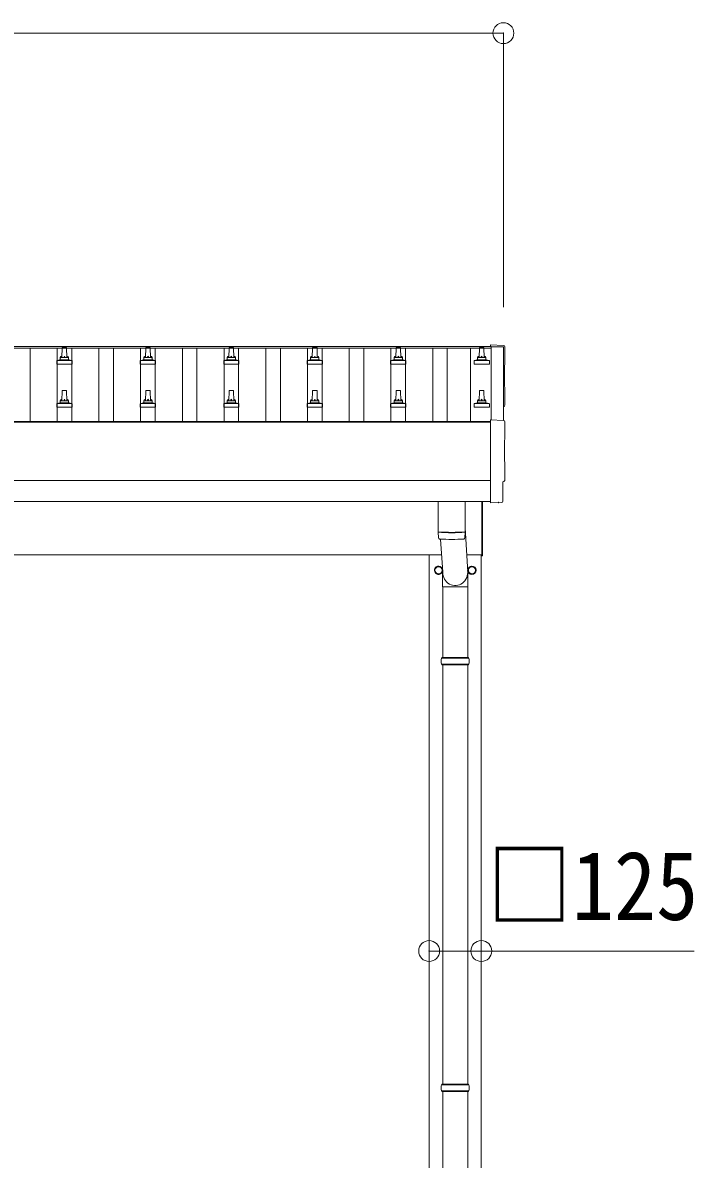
# Model space of a CAD drawing. Units: millimetres at full size, sheet at 1:50; details may follow other scales. Extents: x -14053 to 14053, y -9700 to 9700.
# Drawn here: x -2911 to -1301, y -2898 to -174 of the extents above; entities that cross this region are included whole.
import ezdxf
from ezdxf.enums import TextEntityAlignment as Align

# ---------------------------------------------------------------- set-up
doc = ezdxf.new("R2010")
doc.units = ezdxf.units.MM
doc.header["$LTSCALE"] = 50
doc.header["$PDMODE"] = 32
doc.header["$PDSIZE"] = 50
for name, color, linetype, lineweight in [('0-1_Defpoints', 4, 'Continuous', 9), ('0-2_TEXT1', 7, 'Continuous', 9), ('0-3_SHAPE', 5, 'Continuous', 5), ('0-6_PARTS1', 6, 'Continuous', 9)]:
    doc.layers.add(name, color=color, linetype=linetype, lineweight=lineweight)
doc.styles.add('ＭＳ ゴシック', font='')
doc.styles.get('ＭＳ ゴシック').set_extended_font_data('MS Gothic')

msp = doc.modelspace()

# ---------------------------------------------------------------- linework, layer by layer
at = {"layer": '0-1_Defpoints'}
for p, q in [((-6633.79, -950.43), (-1787.79, -950.43)), ((-1787.79, -950.43), (-1787.79, -954.02)), ((-1787.79, -951.4), (-1787.79, -1125.92)), ((-1758.79, -951.4), (-1787.79, -951.4)), ((-1758.79, -1127.44), (-1758.79, -951.4)), ((-6633.79, -954.02), (-1787.79, -954.02)), ((-6631.79, -1130.04), (-1789.79, -1130.04)), ((-6631.79, -1131.93), (-1789.79, -1131.93)), ((-1789.79, -1271.82), (-6631.79, -1271.82)), ((-6631.79, -1321.64), (-1789.79, -1321.64)), ((-1810.79, -1452.05), (-1810.79, -1321.74)), ((-1808.79, -1321.74), (-1808.79, -1452.05)), ((-1789.79, -1323.67), (-1789.79, -1324.67)), ((-1770.16, -1324.67), (-1763.24, -1324.31)), ((-6610.79, -1449.55), (-1907.55, -1449.55)), ((-1936.79, -4449.55), (-1936.79, -1449.55)), ((-1847.44, -1449.55), (-1810.79, -1449.55)), ((-1811.79, -1449.55), (-1811.79, -4449.55)), ((-1810.79, -1452.05), (-1808.79, -1452.05)), ((-1922.88, -1486.3), (-1922.78, -1486.3)), ((-1922.88, -1486.8), (-1922.78, -1486.8)), ((-1842.88, -1486.3), (-1842.78, -1486.3)), ((-1842.88, -1486.8), (-1842.78, -1486.8))]:
    msp.add_line(p, q, dxfattribs=at)
for points in [[(-1758.22, -948.03), (-1789.79, -946.38), (-1789.79, -950.43)], [(-1758.22, -1127.47), (-1789.79, -1125.82), (-1789.79, -1323.67)], [(-1760.4, -1321.32), (-1760.4, -1274.29), (-1759.8, -1274.29)], [(-1770.9, -1324.4), (-1771.56, -1323.77), (-1789.79, -1324.67)]]:
    msp.add_lwpolyline(points, dxfattribs=at)
for points in [[(-1914.29, -1476.73), (-1905.79, -1481.64), (-1905.79, -1491.46), (-1914.29, -1496.36), (-1922.79, -1491.46), (-1922.79, -1481.64)], [(-1834.29, -1476.73), (-1825.79, -1481.64), (-1825.79, -1491.46), (-1834.29, -1496.36), (-1842.79, -1491.46), (-1842.79, -1481.64)]]:
    msp.add_lwpolyline(points, close=True, dxfattribs=at)
for centre, radius in [((-1914.29, -1486.55), 8.5), ((-1834.29, -1486.55), 10), ((-1834.29, -1486.55), 8.5)]:
    msp.add_circle(centre, radius, dxfattribs=at)
for centre, radius, start, end in [((-1914.29, -1486.55), 10, 29.36839, 337.68007), ((-1914.29, -1486.55), 8.6, 171.25399, 178.33419), ((-1914.29, -1486.55), 8.6, 181.66581, 188.74601), ((-1914.29, -1486.55), 8.6, 111.25399, 128.74601), ((-1914.29, -1486.55), 8.6, 231.25399, 248.74601), ((-1914.29, -1486.55), 8.6, 51.25399, 68.74601), ((-1914.29, -1486.55), 8.6, 291.25399, 308.74601), ((-1914.29, -1486.55), 8.6, 351.25399, 8.74601), ((-1834.29, -1486.55), 8.6, 171.25399, 178.33419), ((-1834.29, -1486.55), 8.6, 181.66581, 188.74601), ((-1834.29, -1486.55), 8.6, 111.25399, 128.74601), ((-1834.29, -1486.55), 8.6, 231.25399, 248.74601), ((-1834.29, -1486.55), 8.6, 51.25399, 68.74601), ((-1834.29, -1486.55), 8.6, 291.25399, 308.74601), ((-1834.29, -1486.55), 8.6, 351.25399, 8.74601)]:
    msp.add_arc(centre, radius, start, end, dxfattribs=at)
for centre, major_axis, ratio, start_param, end_param in [((-1758.37, -951.03), (3, 0), 0.99863, 6.2683889, 7.8016218), ((3007.49, -1021.46), (-4763.38, 0), 0.99863, 6.2683889, 6.2976778), ((-1759.8, -1090.46), (4.41, 0), 0.99863, 4.9411535, 6.2976778), ((-1758.37, -1130.46), (3, 0), 0.99863, 6.2683889, 7.8016218), ((3007.49, -1200.89), (-4763.38, 0), 0.99863, 6.2683889, 6.2976778), ((-1759.8, -1269.89), (4.41, 0), 0.99863, 4.712389, 6.2976778), ((-1770.21, -1323.67), (0.727, -0.69), 0.9974, 4.712389, 5.5252311), ((-1763.4, -1321.31), (2.18, -2.07), 0.9974, 5.5252311, 7.0411395)]:
    msp.add_ellipse(centre, major_axis=major_axis, ratio=ratio, start_param=start_param, end_param=end_param, dxfattribs=at)
at = {"layer": '0-2_TEXT1'}
for p, q in [((-1914.79, -1321.64), (-1914.79, -1394.7)), ((-1850.79, -1321.64), (-1850.79, -1394.7)), ((-1850.79, -1385.12), (-1844.23, -1491.59)), ((-1914.82, -1395.7), (-1914.59, -1408.68)), ((-1910.31, -1394.98), (-1910.3, -1395.98)), ((-1909.25, -1411.97), (-1904.35, -1491.59)), ((-1855.26, -1394.98), (-1855.28, -1395.98)), ((-1850.99, -1408.68), (-1850.76, -1395.7)), ((-1904.44, -1526.25), (-1904.44, -1491.59)), ((-1844.14, -1526.25), (-1844.14, -1491.59)), ((-1904.44, -1526.25), (-1874.29, -1526.25)), ((-1904.29, -1526.25), (-1904.29, -1695.55)), ((-1844.14, -1526.25), (-1874.29, -1526.25)), ((-1844.29, -1526.25), (-1844.29, -1695.55)), ((-1907.29, -1697.55), (-1841.29, -1697.55)), ((-1907.29, -1711.55), (-1841.29, -1711.55)), ((-1906.29, -1695.55), (-1842.29, -1695.55)), ((-1906.29, -1695.55), (-1906.29, -1697.55)), ((-1906.29, -1713.55), (-1906.29, -1711.55)), ((-1906.29, -1713.55), (-1842.29, -1713.55)), ((-1904.29, -1713.55), (-1904.29, -2718.05)), ((-1844.29, -1713.55), (-1844.29, -2718.05)), ((-1842.29, -1695.55), (-1842.29, -1697.55)), ((-1842.29, -1713.55), (-1842.29, -1711.55)), ((-1907.29, -2720.04), (-1841.29, -2720.04)), ((-1906.29, -2718.04), (-1842.29, -2718.04)), ((-1906.29, -2718.04), (-1906.29, -2720.04)), ((-1842.29, -2718.04), (-1842.29, -2720.04)), ((-1907.29, -2734.04), (-1841.29, -2734.04)), ((-1906.29, -2736.04), (-1906.29, -2734.04)), ((-1906.29, -2736.04), (-1842.29, -2736.04)), ((-1904.29, -2736.04), (-1904.29, -3740.55)), ((-1844.29, -2736.04), (-1844.29, -3740.55)), ((-1842.29, -2736.04), (-1842.29, -2734.04))]:
    msp.add_line(p, q, dxfattribs=at)
for centre, radius, start, end in [((-1882.79, -914.97), 480.8, 266.18381, 273.81619), ((-1882.79, -915.97), 480.8, 266.18381, 273.81619), ((-1911.17, -1408.45), 3.43, 183.90213, 262.99006), ((-1882.78, -892.98), 519.67, 266.82198, 273.17643), ((-1854.41, -1408.45), 3.43, 277.08355, 356.08693), ((-1858.54, -1704.55), 49.25, 171.82876, 180.00002), ((-1858.54, -1704.55), 49.25, 180.00002, 188.17127), ((-1890.04, -1704.55), 49.25, 359.99998, 8.17124), ((-1890.04, -1704.55), 49.25, 351.82873, 359.99998), ((-1858.54, -2727.04), 49.25, 171.82876, 180.00002), ((-1890.04, -2727.04), 49.25, 359.99998, 8.17124), ((-1858.54, -2727.04), 49.25, 180.00002, 188.17127), ((-1890.04, -2727.04), 49.25, 351.82873, 359.99998)]:
    msp.add_arc(centre, radius, start, end, dxfattribs=at)
msp.add_ellipse((-1874.29, -1491.59), major_axis=(0, -31.56), ratio=0.952301, start_param=4.712389, end_param=7.9831455, dxfattribs=at)
at = {"layer": '0-3_SHAPE'}
for p, q in [((-2815.06, -952.45), (-2806.51, -952.45)), ((-2615.06, -952.45), (-2606.51, -952.45)), ((-2415.06, -952.45), (-2406.51, -952.45)), ((-2215.06, -952.45), (-2206.51, -952.45)), ((-2015.06, -952.45), (-2006.51, -952.45)), ((-1815.06, -952.45), (-1806.51, -952.45)), ((-2820.79, -981.17), (-2820.79, -976.95)), ((-2819.79, -976.95), (-2801.79, -976.95)), ((-2816.79, -976.95), (-2816.06, -953.43)), ((-2805.51, -953.43), (-2804.79, -976.95)), ((-2800.79, -981.17), (-2800.79, -976.95)), ((-2620.79, -981.17), (-2620.79, -976.95)), ((-2619.79, -976.95), (-2601.79, -976.95)), ((-2616.79, -976.95), (-2616.06, -953.43)), ((-2605.51, -953.43), (-2604.79, -976.95)), ((-2600.79, -981.17), (-2600.79, -976.95)), ((-2420.79, -981.17), (-2420.79, -976.95)), ((-2419.79, -976.95), (-2401.79, -976.95)), ((-2416.79, -976.95), (-2416.06, -953.43)), ((-2405.51, -953.43), (-2404.79, -976.95)), ((-2400.79, -981.17), (-2400.79, -976.95)), ((-2220.79, -981.17), (-2220.79, -976.95)), ((-2219.79, -976.95), (-2201.79, -976.95)), ((-2216.79, -976.95), (-2216.06, -953.43)), ((-2205.51, -953.43), (-2204.79, -976.95)), ((-2200.79, -981.17), (-2200.79, -976.95)), ((-2020.79, -981.17), (-2020.79, -976.95)), ((-2019.79, -976.95), (-2001.79, -976.95)), ((-2016.79, -976.95), (-2016.06, -953.43)), ((-2005.51, -953.43), (-2004.79, -976.95)), ((-2000.79, -981.17), (-2000.79, -976.95)), ((-1820.79, -981.17), (-1820.79, -976.95)), ((-1819.79, -976.95), (-1801.79, -976.95)), ((-1816.79, -976.95), (-1816.06, -953.43)), ((-1805.51, -953.43), (-1804.79, -976.95)), ((-1800.79, -981.17), (-1800.79, -976.95)), ((-2829.04, -992.45), (-2829.04, -984.74)), ((-2792.54, -992.45), (-2829.04, -992.45)), ((-2828.66, -983.95), (-2792.92, -983.95)), ((-2828.27, -983.77), (-2821.55, -982.14)), ((-2821.17, -981.95), (-2800.41, -981.95)), ((-2793.3, -983.77), (-2800.02, -982.14)), ((-2792.54, -992.45), (-2792.54, -984.74)), ((-2629.04, -992.45), (-2629.04, -984.74)), ((-2592.54, -992.45), (-2629.04, -992.45)), ((-2628.66, -983.95), (-2592.92, -983.95)), ((-2628.27, -983.77), (-2621.55, -982.14)), ((-2621.17, -981.95), (-2600.41, -981.95)), ((-2593.3, -983.77), (-2600.02, -982.14)), ((-2592.54, -992.45), (-2592.54, -984.74)), ((-2429.04, -992.45), (-2429.04, -984.74)), ((-2392.54, -992.45), (-2429.04, -992.45)), ((-2428.66, -983.95), (-2392.92, -983.95)), ((-2428.27, -983.77), (-2421.55, -982.14)), ((-2421.17, -981.95), (-2400.41, -981.95)), ((-2393.3, -983.77), (-2400.02, -982.14)), ((-2392.54, -992.45), (-2392.54, -984.74)), ((-2229.04, -992.45), (-2229.04, -984.74)), ((-2192.54, -992.45), (-2229.04, -992.45)), ((-2228.66, -983.95), (-2192.92, -983.95)), ((-2228.27, -983.77), (-2221.55, -982.14)), ((-2221.17, -981.95), (-2200.41, -981.95)), ((-2193.3, -983.77), (-2200.02, -982.14)), ((-2192.54, -992.45), (-2192.54, -984.74)), ((-2029.04, -992.45), (-2029.04, -984.74)), ((-1992.54, -992.45), (-2029.04, -992.45)), ((-2028.66, -983.95), (-1992.92, -983.95)), ((-2028.27, -983.77), (-2021.55, -982.14)), ((-2021.17, -981.95), (-2000.41, -981.95)), ((-1993.3, -983.77), (-2000.02, -982.14)), ((-1992.54, -992.45), (-1992.54, -984.74)), ((-1829.04, -992.45), (-1829.04, -984.74)), ((-1792.54, -992.45), (-1829.04, -992.45)), ((-1828.66, -983.95), (-1792.92, -983.95)), ((-1828.27, -983.77), (-1821.55, -982.14)), ((-1821.17, -981.95), (-1800.41, -981.95)), ((-1793.3, -983.77), (-1800.02, -982.14)), ((-1792.54, -992.45), (-1792.54, -984.74)), ((-2816.79, -1080.29), (-2816.06, -1056.76)), ((-2815.06, -1055.79), (-2806.51, -1055.79)), ((-2805.51, -1056.76), (-2804.79, -1080.29)), ((-2616.79, -1080.29), (-2616.06, -1056.76)), ((-2615.06, -1055.79), (-2606.51, -1055.79)), ((-2605.51, -1056.76), (-2604.79, -1080.29)), ((-2416.79, -1080.29), (-2416.06, -1056.76)), ((-2415.06, -1055.79), (-2406.51, -1055.79)), ((-2405.51, -1056.76), (-2404.79, -1080.29)), ((-2216.79, -1080.29), (-2216.06, -1056.76)), ((-2215.06, -1055.79), (-2206.51, -1055.79)), ((-2205.51, -1056.76), (-2204.79, -1080.29)), ((-2016.79, -1080.29), (-2016.06, -1056.76)), ((-2015.06, -1055.79), (-2006.51, -1055.79)), ((-2005.51, -1056.76), (-2004.79, -1080.29)), ((-1816.79, -1080.29), (-1816.06, -1056.76)), ((-1815.06, -1055.79), (-1806.51, -1055.79)), ((-1805.51, -1056.76), (-1804.79, -1080.29)), ((-2829.04, -1095.79), (-2829.04, -1088.07)), ((-2828.66, -1087.29), (-2792.92, -1087.29)), ((-2828.27, -1087.1), (-2821.55, -1085.47)), ((-2821.17, -1085.29), (-2800.41, -1085.29)), ((-2820.79, -1084.5), (-2820.79, -1080.29)), ((-2819.79, -1080.29), (-2801.79, -1080.29)), ((-2800.79, -1084.5), (-2800.79, -1080.29)), ((-2793.3, -1087.1), (-2800.02, -1085.47)), ((-2792.54, -1095.79), (-2792.54, -1088.07)), ((-2629.04, -1095.79), (-2629.04, -1088.07)), ((-2628.66, -1087.29), (-2592.92, -1087.29)), ((-2628.27, -1087.1), (-2621.55, -1085.47)), ((-2621.17, -1085.29), (-2600.41, -1085.29)), ((-2620.79, -1084.5), (-2620.79, -1080.29)), ((-2619.79, -1080.29), (-2601.79, -1080.29)), ((-2600.79, -1084.5), (-2600.79, -1080.29)), ((-2593.3, -1087.1), (-2600.02, -1085.47)), ((-2592.54, -1095.79), (-2592.54, -1088.07)), ((-2429.04, -1095.79), (-2429.04, -1088.07)), ((-2428.66, -1087.29), (-2392.92, -1087.29)), ((-2428.27, -1087.1), (-2421.55, -1085.47)), ((-2421.17, -1085.29), (-2400.41, -1085.29)), ((-2420.79, -1084.5), (-2420.79, -1080.29)), ((-2419.79, -1080.29), (-2401.79, -1080.29)), ((-2400.79, -1084.5), (-2400.79, -1080.29)), ((-2393.3, -1087.1), (-2400.02, -1085.47)), ((-2392.54, -1095.79), (-2392.54, -1088.07)), ((-2229.04, -1095.79), (-2229.04, -1088.07)), ((-2228.66, -1087.29), (-2192.92, -1087.29)), ((-2228.27, -1087.1), (-2221.55, -1085.47)), ((-2221.17, -1085.29), (-2200.41, -1085.29)), ((-2220.79, -1084.5), (-2220.79, -1080.29)), ((-2219.79, -1080.29), (-2201.79, -1080.29)), ((-2200.79, -1084.5), (-2200.79, -1080.29)), ((-2193.3, -1087.1), (-2200.02, -1085.47)), ((-2192.54, -1095.79), (-2192.54, -1088.07)), ((-2029.04, -1095.79), (-2029.04, -1088.07)), ((-2028.66, -1087.29), (-1992.92, -1087.29)), ((-2028.27, -1087.1), (-2021.55, -1085.47)), ((-2021.17, -1085.29), (-2000.41, -1085.29)), ((-2020.79, -1084.5), (-2020.79, -1080.29)), ((-2019.79, -1080.29), (-2001.79, -1080.29)), ((-2000.79, -1084.5), (-2000.79, -1080.29)), ((-1993.3, -1087.1), (-2000.02, -1085.47)), ((-1992.54, -1095.79), (-1992.54, -1088.07)), ((-1829.04, -1095.79), (-1829.04, -1088.07)), ((-1828.66, -1087.29), (-1792.92, -1087.29)), ((-1828.27, -1087.1), (-1821.55, -1085.47)), ((-1821.17, -1085.29), (-1800.41, -1085.29)), ((-1820.79, -1084.5), (-1820.79, -1080.29)), ((-1819.79, -1080.29), (-1801.79, -1080.29)), ((-1800.79, -1084.5), (-1800.79, -1080.29)), ((-1793.3, -1087.1), (-1800.02, -1085.47)), ((-1792.54, -1095.79), (-1792.54, -1088.07)), ((-2792.54, -1095.79), (-2829.04, -1095.79)), ((-2592.54, -1095.79), (-2629.04, -1095.79)), ((-2392.54, -1095.79), (-2429.04, -1095.79)), ((-2192.54, -1095.79), (-2229.04, -1095.79)), ((-1992.54, -1095.79), (-2029.04, -1095.79)), ((-1792.54, -1095.79), (-1829.04, -1095.79))]:
    msp.add_line(p, q, dxfattribs=at)
at = {"layer": '0-3_SHAPE', "color": 4, "lineweight": 9}
for p, q in [((-2893.29, -1130.04), (-2893.29, -954.02)), ((-2828.29, -1130.04), (-2828.29, -954.02)), ((-2793.29, -1130.04), (-2793.29, -954.02)), ((-2728.29, -1130.04), (-2728.29, -954.02)), ((-2693.29, -1130.04), (-2693.29, -954.02)), ((-2628.29, -1130.04), (-2628.29, -954.02)), ((-2593.29, -1130.04), (-2593.29, -954.02)), ((-2528.29, -1130.04), (-2528.29, -954.02)), ((-2493.29, -1130.04), (-2493.29, -954.02)), ((-2428.29, -1130.04), (-2428.29, -954.02)), ((-2393.29, -1130.04), (-2393.29, -954.02)), ((-2328.29, -1130.04), (-2328.29, -954.02)), ((-2293.29, -1130.04), (-2293.29, -954.02)), ((-2228.29, -1130.04), (-2228.29, -954.02)), ((-2193.29, -1130.04), (-2193.29, -954.02)), ((-2128.29, -1130.04), (-2128.29, -954.02)), ((-2093.29, -1130.04), (-2093.29, -954.02)), ((-2028.29, -1130.04), (-2028.29, -954.02)), ((-1993.29, -1130.04), (-1993.29, -954.02)), ((-1928.29, -1130.04), (-1928.29, -954.02)), ((-1893.29, -1130.04), (-1893.29, -954.02)), ((-1837.29, -954.02), (-1837.29, -1130.04))]:
    msp.add_line(p, q, dxfattribs=at)
at = {"layer": '0-3_SHAPE'}
for centre, radius, start, end in [((-2815.06, -953.45), 1, 90, 178.60509), ((-2806.51, -953.45), 1, 1.39491, 90), ((-2615.06, -953.45), 1, 90, 178.60509), ((-2606.51, -953.45), 1, 1.39491, 90), ((-2415.06, -953.45), 1, 90, 178.60509), ((-2406.51, -953.45), 1, 1.39491, 90), ((-2215.06, -953.45), 1, 90, 178.60509), ((-2206.51, -953.45), 1, 1.39491, 90), ((-2015.06, -953.45), 1, 90, 178.60509), ((-2006.51, -953.45), 1, 1.39491, 90), ((-1815.06, -953.45), 1, 90, 178.60509), ((-1806.51, -953.45), 1, 1.39491, 90), ((-2816.7, -977.59), 4.13, 90, 171.17633), ((-2819.79, -977.95), 1, 90, 180), ((-2807.45, -976.95), 4.83, 133.60282, 180), ((-2814.12, -976.95), 4.83, 0, 46.39718), ((-2804.87, -977.59), 4.13, 8.82367, 90), ((-2801.79, -977.95), 1, 0, 90), ((-2616.7, -977.59), 4.13, 90, 171.17633), ((-2619.79, -977.95), 1, 90, 180), ((-2607.45, -976.95), 4.83, 133.60282, 180), ((-2614.12, -976.95), 4.83, 0, 46.39718), ((-2604.87, -977.59), 4.13, 8.82367, 90), ((-2601.79, -977.95), 1, 0, 90), ((-2416.7, -977.59), 4.13, 90, 171.17633), ((-2419.79, -977.95), 1, 90, 180), ((-2407.45, -976.95), 4.83, 133.60282, 180), ((-2414.12, -976.95), 4.83, 0, 46.39718), ((-2404.87, -977.59), 4.13, 8.82367, 90), ((-2401.79, -977.95), 1, 0, 90), ((-2216.7, -977.59), 4.13, 90, 171.17633), ((-2219.79, -977.95), 1, 90, 180), ((-2207.45, -976.95), 4.83, 133.60282, 180), ((-2214.12, -976.95), 4.83, 0, 46.39718), ((-2204.87, -977.59), 4.13, 8.82367, 90), ((-2201.79, -977.95), 1, 0, 90), ((-2016.7, -977.59), 4.13, 90, 171.17633), ((-2019.79, -977.95), 1, 90, 180), ((-2007.45, -976.95), 4.83, 133.60282, 180), ((-2014.12, -976.95), 4.83, 0, 46.39718), ((-2004.87, -977.59), 4.13, 8.82367, 90), ((-2001.79, -977.95), 1, 0, 90), ((-1816.7, -977.59), 4.13, 90, 171.17633), ((-1819.79, -977.95), 1, 90, 180), ((-1807.45, -976.95), 4.83, 133.60282, 180), ((-1814.12, -976.95), 4.83, 0, 46.39718), ((-1804.87, -977.59), 4.13, 8.82367, 90), ((-1801.79, -977.95), 1, 0, 90), ((-2828.04, -984.74), 1, 103.62699, 180), ((-2821.79, -981.17), 1, 283.62699, 0), ((-2799.79, -981.17), 1, 180, 256.37301), ((-2793.54, -984.74), 1, 0, 76.37301), ((-2628.04, -984.74), 1, 103.62699, 180), ((-2621.79, -981.17), 1, 283.62699, 0), ((-2599.79, -981.17), 1, 180, 256.37301), ((-2593.54, -984.74), 1, 0, 76.37301), ((-2428.04, -984.74), 1, 103.62699, 180), ((-2421.79, -981.17), 1, 283.62699, 0), ((-2399.79, -981.17), 1, 180, 256.37301), ((-2393.54, -984.74), 1, 0, 76.37301), ((-2228.04, -984.74), 1, 103.62699, 180), ((-2221.79, -981.17), 1, 283.62699, 0), ((-2199.79, -981.17), 1, 180, 256.37301), ((-2193.54, -984.74), 1, 0, 76.37301), ((-2028.04, -984.74), 1, 103.62699, 180), ((-2021.79, -981.17), 1, 283.62699, 0), ((-1999.79, -981.17), 1, 180, 256.37301), ((-1993.54, -984.74), 1, 0, 76.37301), ((-1828.04, -984.74), 1, 103.62699, 180), ((-1821.79, -981.17), 1, 283.62699, 0), ((-1799.79, -981.17), 1, 180, 256.37301), ((-1793.54, -984.74), 1, 0, 76.37301), ((-2815.06, -1056.79), 1, 90, 178.60509), ((-2806.51, -1056.79), 1, 1.39491, 90), ((-2615.06, -1056.79), 1, 90, 178.60509), ((-2606.51, -1056.79), 1, 1.39491, 90), ((-2415.06, -1056.79), 1, 90, 178.60509), ((-2406.51, -1056.79), 1, 1.39491, 90), ((-2215.06, -1056.79), 1, 90, 178.60509), ((-2206.51, -1056.79), 1, 1.39491, 90), ((-2015.06, -1056.79), 1, 90, 178.60509), ((-2006.51, -1056.79), 1, 1.39491, 90), ((-1815.06, -1056.79), 1, 90, 178.60509), ((-1806.51, -1056.79), 1, 1.39491, 90), ((-2828.04, -1088.07), 1, 103.62699, 180), ((-2821.79, -1084.5), 1, 283.62699, 0), ((-2816.7, -1080.92), 4.13, 90, 171.17633), ((-2819.79, -1081.29), 1, 90, 180), ((-2807.45, -1080.29), 4.83, 133.60282, 180), ((-2814.12, -1080.29), 4.83, 0, 46.39718), ((-2804.87, -1080.92), 4.13, 8.82367, 90), ((-2801.79, -1081.29), 1, 0, 90), ((-2799.79, -1084.5), 1, 180, 256.37301), ((-2793.54, -1088.07), 1, 0, 76.37301), ((-2628.04, -1088.07), 1, 103.62699, 180), ((-2621.79, -1084.5), 1, 283.62699, 0), ((-2616.7, -1080.92), 4.13, 90, 171.17633), ((-2619.79, -1081.29), 1, 90, 180), ((-2607.45, -1080.29), 4.83, 133.60282, 180), ((-2614.12, -1080.29), 4.83, 0, 46.39718), ((-2604.87, -1080.92), 4.13, 8.82367, 90), ((-2601.79, -1081.29), 1, 0, 90), ((-2599.79, -1084.5), 1, 180, 256.37301), ((-2593.54, -1088.07), 1, 0, 76.37301), ((-2428.04, -1088.07), 1, 103.62699, 180), ((-2421.79, -1084.5), 1, 283.62699, 0), ((-2416.7, -1080.92), 4.13, 90, 171.17633), ((-2419.79, -1081.29), 1, 90, 180), ((-2407.45, -1080.29), 4.83, 133.60282, 180), ((-2414.12, -1080.29), 4.83, 0, 46.39718), ((-2404.87, -1080.92), 4.13, 8.82367, 90), ((-2401.79, -1081.29), 1, 0, 90), ((-2399.79, -1084.5), 1, 180, 256.37301), ((-2393.54, -1088.07), 1, 0, 76.37301), ((-2228.04, -1088.07), 1, 103.62699, 180), ((-2221.79, -1084.5), 1, 283.62699, 0), ((-2216.7, -1080.92), 4.13, 90, 171.17633), ((-2219.79, -1081.29), 1, 90, 180), ((-2207.45, -1080.29), 4.83, 133.60282, 180), ((-2214.12, -1080.29), 4.83, 0, 46.39718), ((-2204.87, -1080.92), 4.13, 8.82367, 90), ((-2201.79, -1081.29), 1, 0, 90), ((-2199.79, -1084.5), 1, 180, 256.37301), ((-2193.54, -1088.07), 1, 0, 76.37301), ((-2028.04, -1088.07), 1, 103.62699, 180), ((-2021.79, -1084.5), 1, 283.62699, 0), ((-2016.7, -1080.92), 4.13, 90, 171.17633), ((-2019.79, -1081.29), 1, 90, 180), ((-2007.45, -1080.29), 4.83, 133.60282, 180), ((-2014.12, -1080.29), 4.83, 0, 46.39718), ((-2004.87, -1080.92), 4.13, 8.82367, 90), ((-2001.79, -1081.29), 1, 0, 90), ((-1999.79, -1084.5), 1, 180, 256.37301), ((-1993.54, -1088.07), 1, 0, 76.37301), ((-1828.04, -1088.07), 1, 103.62699, 180), ((-1821.79, -1084.5), 1, 283.62699, 0), ((-1816.7, -1080.92), 4.13, 90, 171.17633), ((-1819.79, -1081.29), 1, 90, 180), ((-1807.45, -1080.29), 4.83, 133.60282, 180), ((-1814.12, -1080.29), 4.83, 0, 46.39718), ((-1804.87, -1080.92), 4.13, 8.82367, 90), ((-1801.79, -1081.29), 1, 0, 90), ((-1799.79, -1084.5), 1, 180, 256.37301), ((-1793.54, -1088.07), 1, 0, 76.37301)]:
    msp.add_arc(centre, radius, start, end, dxfattribs=at)
at = {"layer": '0-6_PARTS1'}
for p, q in [((-6662.79, -199.32), (-1758.79, -199.32)), ((-1758.79, -199.32), (-1758.79, -855.95)), ((-1811.79, -2399.23), (-1936.79, -2399.23)), ((-1811.79, -2399.23), (-1301.41, -2399.23))]:
    msp.add_line(p, q, dxfattribs=at)
for p in [(-1758.79, -199.32), (-1936.79, -2399.23), (-1811.79, -2399.23)]:
    msp.add_point(p, dxfattribs=at)

# ---------------------------------------------------------------- texts
at = {"layer": '0-6_PARTS1', "color": 7, "style": 'ＭＳ ゴシック', "width": 0.9}
msp.add_text('□125', height=165, dxfattribs=at).set_placement((-1797.52, -2374.23), align=Align.BOTTOM_LEFT)

doc.saveas('drawing.dxf')
